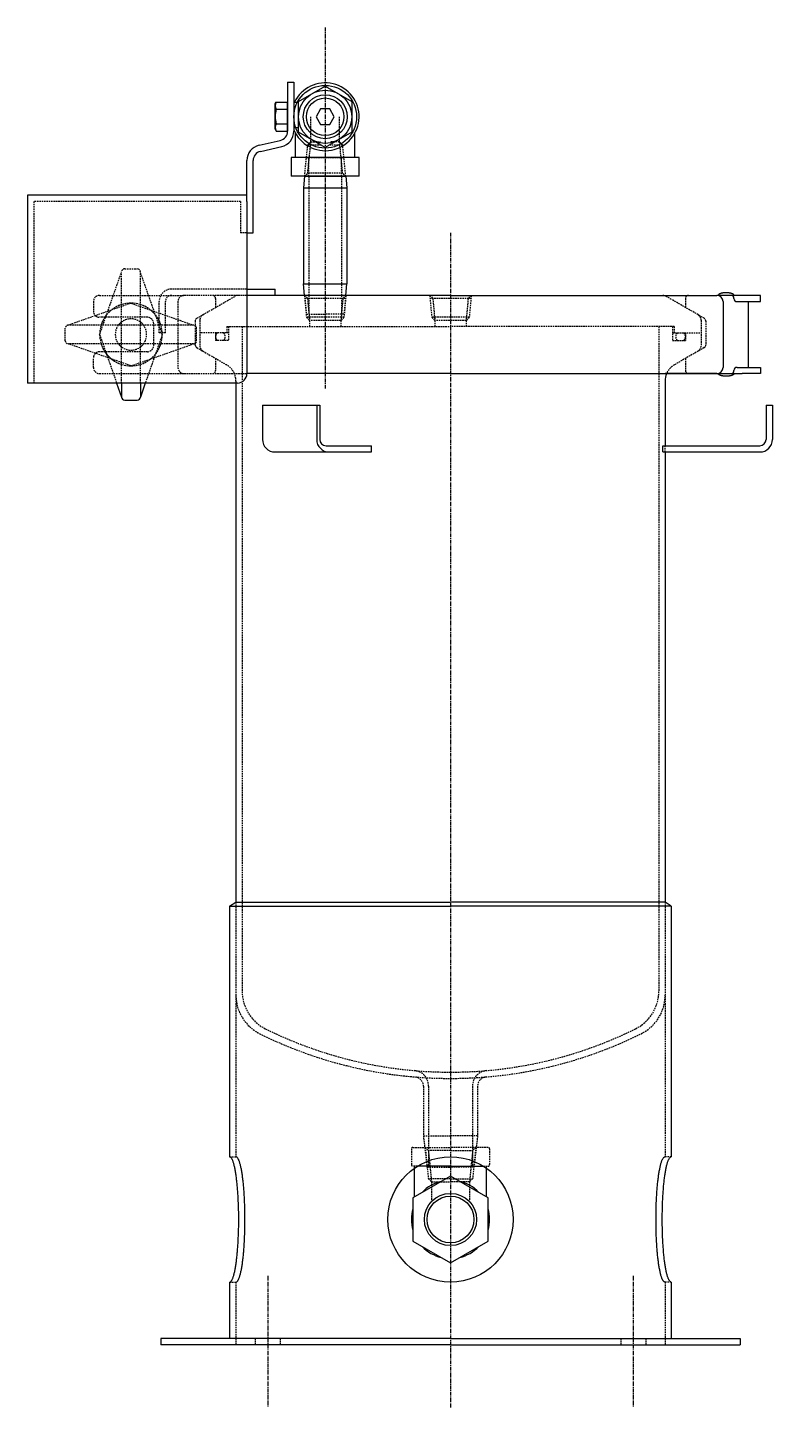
# Model space of a CAD drawing. Extents: x 248 to 869, y 18 to 796.
# Drawn here: x 631.5 to 869.3, y 70.5 to 511 of the extents above; entities that cross this region are included whole.
import ezdxf

# ---------------------------------------------------------------- set-up
doc = ezdxf.new("R2010")
doc.units = 0
doc.linetypes.add('CENTER', pattern=[2, 1.25, -0.25, 0.25, -0.25])
doc.linetypes.add('DASHED', pattern=[0.75, 0.5, -0.25])
doc.layers.get('0').update_dxf_attribs({"linetype": 'CONTINUOUS'})
doc.layers.add('CENTER', color=1, linetype='CENTER')

msp = doc.modelspace()

# ---------------------------------------------------------------- linework, layer by layer
at = {"color": 7, "linetype": 'CONTINUOUS'}
for p, q in [((714.5, 493.52), (714.5, 477.9)), ((714.5, 493.52), (716.5, 493.52)), ((716.5, 493.52), (716.5, 477.9)), ((710.5, 486.6), (710.85, 487.22)), ((710.5, 478.6), (710.5, 486.6)), ((710.85, 487.22), (714.5, 487.22)), ((710.85, 484.91), (714.5, 484.91)), ((714.5, 477.98), (714.5, 487.22)), ((716.5, 487.14), (718, 487.14)), ((710.85, 480.29), (714.5, 480.29)), ((710.5, 478.6), (710.85, 477.98)), ((710.85, 477.98), (714.5, 477.98)), ((716.5, 479.14), (718, 479.14)), ((717, 469.47), (717, 477.32)), ((736, 469.47), (736, 477.35)), ((705.37, 473.41), (712.17, 474.98)), ((705.82, 471.46), (712.62, 473.03)), ((701.5, 455.52), (701.5, 468.54)), ((703.5, 445.52), (703.5, 468.54)), ((737.33, 469.47), (715.68, 469.47)), ((715.68, 469.47), (715.68, 463.52)), ((737.32, 463.52), (737.33, 469.47)), ((737.32, 463.52), (715.68, 463.52)), ((719.94, 463.52), (719.6, 459.82)), ((719.94, 463.52), (733.06, 463.52)), ((733.06, 463.52), (733.4, 459.82)), ((719.6, 459.82), (733.4, 459.82)), ((719.6, 459.82), (719.6, 429.22)), ((733.4, 459.82), (733.4, 429.22)), ((701.5, 457.52), (631.5, 457.52)), ((631.5, 457.52), (631.5, 397.52)), ((701.5, 455.52), (701.5, 400.52)), ((701.5, 445.52), (703.5, 445.52)), ((701.5, 427.52), (710.5, 427.52)), ((710.5, 425.52), (710.5, 427.52)), ((719.94, 425.52), (719.6, 429.22)), ((719.6, 429.22), (733.4, 429.22)), ((733.06, 425.52), (733.4, 429.22)), ((766.5, 425.52), (701.5, 425.52)), ((766.5, 425.52), (851.5, 425.52)), ((834.27, 425.52), (842.5, 425.52)), ((842.5, 425.52), (851.5, 425.52)), ((865.5, 425.52), (851.5, 425.52)), ((853.5, 423.52), (853.5, 402.52)), ((857, 424.52), (857, 424.52)), ((858, 423.52), (861.58, 423.52)), ((861.58, 423.52), (861.58, 402.52)), ((861.58, 423.52), (865.5, 423.52)), ((865.5, 423.52), (865.5, 425.52)), ((857, 401.52), (857, 401.52)), ((858, 402.52), (861.58, 402.52)), ((861.58, 402.52), (865.5, 402.52)), ((865.5, 402.52), (865.5, 400.52)), ((698.5, 397.52), (631.5, 397.52)), ((659.93, 397.52), (661.5, 393.05)), ((661.5, 397.52), (661.5, 393.05)), ((669.07, 397.52), (667.5, 393.05)), ((667.5, 397.52), (667.5, 393.05)), ((698, 398.16), (698, 231.83)), ((766.5, 400.52), (701.5, 400.52)), ((766.5, 400.52), (851.5, 400.52)), ((842.5, 400.52), (835, 400.52)), ((835, 398.16), (835, 377.51)), ((835, 398.16), (835, 377.51)), ((851.5, 400.52), (842.5, 400.52)), ((851.5, 400.52), (859.58, 400.52)), ((865.5, 400.52), (859.58, 400.52)), ((662.5, 392.05), (666.5, 392.05)), ((662.5, 392.05), (666.5, 392.05)), ((706.46, 390.51), (724.78, 390.51)), ((706.46, 390.51), (706.46, 379.51)), ((723.78, 390.51), (723.78, 379.51)), ((724.78, 390.51), (724.78, 379.51)), ((867.27, 390.51), (869.27, 390.51)), ((867.27, 390.51), (867.27, 379.51)), ((869.27, 390.51), (869.27, 379.51)), ((710.46, 375.51), (741.28, 375.51)), ((726.78, 377.51), (741.28, 377.51)), ((741.28, 375.51), (741.28, 377.51)), ((834.27, 375.51), (834.27, 377.51)), ((834.27, 377.51), (865.27, 377.51)), ((834.27, 375.51), (865.27, 375.51)), ((835, 375.51), (835, 231.83)), ((696, 230.54), (698, 231.83)), ((696, 230.54), (696, 150.52)), ((696, 230.54), (766.5, 230.54)), ((698, 231.83), (766.5, 231.83)), ((835, 231.83), (766.5, 231.83)), ((837, 230.54), (766.5, 230.54)), ((837, 230.54), (835, 231.83)), ((837, 230.54), (837, 150.52)), ((755, 137.73), (755, 146.88)), ((766.5, 147.52), (755.97, 147.52)), ((766.5, 147.52), (777.04, 147.52)), ((778, 137.73), (778, 146.88)), ((766.5, 144.37), (754.5, 137.44)), ((778.5, 137.44), (766.5, 144.37)), ((754.5, 137.44), (754.5, 123.59)), ((778.5, 123.59), (778.5, 137.44)), ((754.5, 123.59), (766.5, 116.66)), ((766.5, 116.66), (778.5, 123.59)), ((696, 110.52), (696, 92.52)), ((837, 110.52), (837, 92.52)), ((766.5, 92.52), (674, 92.52)), ((674, 92.52), (674, 90.52)), ((766.5, 92.52), (859, 92.52)), ((859, 92.52), (859, 90.52)), ((766.5, 90.52), (674, 90.52)), ((766.5, 90.52), (859, 90.52))]:
    msp.add_line(p, q, dxfattribs=at)
at = {"color": 3, "linetype": 'DASHED'}
for p, q in [((721.94, 474.52), (721.95, 482.52)), ((731.09, 474.51), (731.1, 482.52)), ((719.92, 463.53), (720.94, 473.52)), ((720.92, 464.52), (721.94, 474.52)), ((720.94, 473.52), (721.94, 474.52)), ((720.94, 473.52), (724.95, 473.52)), ((721.94, 474.52), (724.95, 474.52)), ((731.09, 474.51), (728.07, 474.51)), ((732.08, 473.51), (728.07, 473.51)), ((732.07, 464.51), (731.09, 474.51)), ((732.08, 473.51), (731.09, 474.51)), ((733.07, 463.51), (732.08, 473.51)), ((719.94, 463.52), (720.5, 469.52)), ((720.5, 469.52), (732.5, 469.52)), ((721.25, 463.52), (721.25, 469.52)), ((731.75, 463.52), (731.75, 469.52)), ((733.06, 463.52), (732.5, 469.52)), ((719.92, 463.53), (720.92, 464.52)), ((732.07, 464.51), (720.92, 464.52)), ((721.25, 463.52), (721.25, 425.52)), ((731.75, 463.52), (731.75, 425.52)), ((733.07, 463.51), (732.07, 464.51)), ((699.5, 455.52), (633.5, 455.52)), ((633.5, 455.52), (633.5, 397.52)), ((699.5, 455.52), (699.5, 445.52)), ((701.5, 445.52), (699.5, 445.52)), ((654.5, 413.02), (661.5, 432.98)), ((654.5, 413.02), (661.5, 432.98)), ((661.5, 397.52), (661.5, 432.98)), ((662.5, 433.98), (666.5, 433.98)), ((662.5, 433.98), (666.5, 433.98)), ((667.5, 397.52), (667.5, 432.98)), ((674.5, 413.02), (667.5, 432.98)), ((674.5, 413.02), (667.5, 432.98)), ((701.5, 427.52), (677.5, 427.52)), ((664.5, 423.02), (644.53, 416.02)), ((664.5, 423.02), (644.53, 416.02)), ((652.5, 423.52), (652.5, 420.52)), ((654.5, 425.52), (681.5, 425.52)), ((664.5, 423.02), (684.47, 416.02)), ((664.5, 423.02), (684.47, 416.02)), ((673.5, 413.52), (673.5, 423.52)), ((675.5, 413.52), (675.5, 423.52)), ((679.5, 423.52), (679.5, 402.52)), ((701.5, 425.52), (681.5, 425.52)), ((685.5, 418.19), (697.73, 425.25)), ((691.5, 424.52), (691.5, 421.65)), ((719.87, 425.52), (720.87, 424.52)), ((719.87, 425.52), (720.5, 418.52)), ((719.94, 425.52), (720.5, 419.52)), ((733.04, 424.52), (719.96, 424.52)), ((720.87, 424.52), (721.5, 417.52)), ((721.25, 425.52), (721.25, 419.52)), ((732.13, 424.52), (731.5, 417.52)), ((731.75, 425.52), (731.75, 419.52)), ((733.13, 425.52), (732.13, 424.52)), ((733.06, 425.52), (732.5, 419.52)), ((733.13, 425.52), (732.5, 418.52)), ((759.87, 425.52), (760.5, 418.52)), ((759.87, 425.52), (760.87, 424.52)), ((773.04, 424.52), (759.96, 424.52)), ((760.87, 424.52), (761.5, 417.52)), ((772.13, 424.52), (771.5, 417.52)), ((773.13, 425.52), (772.13, 424.52)), ((773.13, 425.52), (772.5, 418.52)), ((847.5, 418.19), (835.27, 425.25)), ((841.5, 424.52), (841.5, 421.65)), ((669.75, 418.52), (654.5, 418.52)), ((720.5, 419.52), (726.5, 419.52)), ((732.5, 418.52), (720.5, 418.52)), ((720.5, 418.52), (721.5, 417.52)), ((732.5, 419.52), (726.5, 419.52)), ((732.5, 418.52), (731.5, 417.52)), ((760.5, 418.52), (761.5, 417.52)), ((772.5, 418.52), (760.5, 418.52)), ((772.5, 418.52), (771.5, 417.52)), ((643.53, 411.02), (643.53, 415.02)), ((643.53, 411.02), (643.53, 415.02)), ((684.47, 416.02), (644.53, 416.02)), ((684.47, 416.02), (644.53, 416.02)), ((671.75, 409.52), (671.75, 416.52)), ((685, 417.32), (685, 409.71)), ((685.47, 411.02), (685.47, 415.02)), ((685.47, 411.02), (685.47, 415.02)), ((686.5, 417.61), (686.5, 409.42)), ((695.1, 415.52), (695.1, 413.52)), ((695.1, 415.52), (766.5, 415.52)), ((695.6, 415.52), (695.6, 411.12)), ((700, 415.52), (700, 203.32)), ((731.5, 417.52), (721.5, 417.52)), ((721.5, 417.52), (721.5, 415.52)), ((731.5, 417.52), (731.5, 415.52)), ((761.5, 417.52), (761.5, 415.52)), ((771.5, 417.52), (761.5, 417.52)), ((837.9, 415.52), (766.5, 415.52)), ((771.5, 417.52), (771.5, 415.52)), ((833, 415.52), (833, 203.32)), ((837.4, 415.52), (837.4, 411.12)), ((837.9, 415.52), (837.9, 413.52)), ((846.5, 417.61), (846.5, 409.42)), ((848, 417.32), (848, 409.71)), ((684.47, 410.02), (644.53, 410.02)), ((684.47, 410.02), (644.53, 410.02)), ((664.5, 403.02), (644.53, 410.02)), ((664.5, 403.02), (644.53, 410.02)), ((654.5, 413.02), (659.93, 397.52)), ((664.5, 403.02), (684.47, 410.02)), ((664.5, 403.02), (684.47, 410.02)), ((674.5, 413.02), (669.07, 397.52)), ((675.5, 413.52), (673.5, 413.52)), ((695.6, 413.52), (686.5, 413.52)), ((691.5, 413.52), (691.5, 411.12)), ((695.6, 411.12), (691.5, 411.12)), ((837.4, 413.52), (846.5, 413.52)), ((837.4, 411.12), (841.5, 411.12)), ((841.5, 413.52), (841.5, 411.12)), ((652.5, 402.52), (652.5, 405.52)), ((669.75, 407.52), (654.5, 407.52)), ((685.5, 408.84), (695, 403.36)), ((691.5, 405.38), (691.5, 401.52)), ((847.5, 408.84), (838, 403.36)), ((841.5, 405.38), (841.5, 401.52)), ((654.5, 400.52), (681.5, 400.52)), ((681.5, 400.52), (701.5, 400.52)), ((835, 375.51), (835, 377.51)), ((698, 231.83), (698, 150.52)), ((835, 231.83), (835, 150.52)), ((757.85, 173.03), (757.85, 157.17)), ((759.5, 173.07), (759.5, 153.52)), ((773.5, 173.07), (773.5, 153.52)), ((775.15, 173.03), (775.15, 157.17)), ((757.85, 157.17), (766.5, 157.17)), ((757.85, 157.17), (758.27, 153.52)), ((775.15, 157.17), (766.5, 157.17)), ((775.15, 157.17), (774.73, 153.52)), ((696, 150.52), (698, 150.52)), ((754, 153.02), (754, 148.02)), ((754.5, 153.52), (766.5, 153.52)), ((758.27, 153.52), (759, 147.17)), ((758.43, 153.52), (759.43, 143.52)), ((758.43, 153.52), (759.43, 152.52)), ((766.5, 152.52), (759.43, 152.52)), ((759.43, 152.52), (760.43, 142.52)), ((759.5, 153.52), (759.5, 147.17)), ((778.5, 153.52), (766.5, 153.52)), ((766.5, 152.52), (773.57, 152.52)), ((773.57, 152.52), (772.57, 142.52)), ((773.5, 153.52), (773.5, 147.17)), ((774.57, 153.52), (773.57, 152.52)), ((774.57, 153.52), (773.57, 143.52)), ((774.73, 153.52), (774, 147.17)), ((779, 153.02), (779, 148.02)), ((837, 150.52), (835, 150.52)), ((755.97, 147.52), (754.5, 147.52)), ((755, 146.88), (755, 147.52)), ((759, 147.17), (766.5, 147.17)), ((774, 147.17), (766.5, 147.17)), ((777.04, 147.52), (778.5, 147.52)), ((778, 146.88), (778, 147.52)), ((766.5, 143.52), (759.43, 143.52)), ((759.43, 143.52), (760.43, 142.52)), ((760.43, 142.52), (766.5, 142.52)), ((760.43, 142.52), (760.43, 136.52)), ((766.5, 143.52), (773.57, 143.52)), ((772.57, 142.52), (766.5, 142.52)), ((773.57, 143.52), (772.57, 142.52)), ((772.57, 142.52), (772.57, 136.52)), ((696, 110.52), (698, 110.52)), ((698, 110.52), (698, 90.52)), ((837, 110.52), (835, 110.52)), ((835, 110.52), (835, 90.52)), ((704.16, 92.52), (704.16, 90.52)), ((712.16, 92.52), (712.16, 90.52)), ((820.84, 92.52), (820.84, 90.52)), ((828.84, 92.52), (828.84, 90.52))]:
    msp.add_line(p, q, dxfattribs=at)
at = {"color": 7, "linetype": 'CONTINUOUS'}
for points in [[(735, 477.61), (726.5, 472.7), (718, 477.61), (718, 487.42), (726.5, 492.33), (735, 487.42)], [(727.94, 480.02), (729.38, 482.52), (727.94, 485.02), (725.05, 485.02), (723.61, 482.52), (725.05, 480.02)]]:
    msp.add_lwpolyline(points, close=True, dxfattribs=at)
for points in [[(857, 425.52, 0), (857, 425.54, 0), (857, 425.56, 0), (856.99, 425.58, 0), (856.99, 425.6, 0), (856.98, 425.62, 0), (856.97, 425.64, 0), (856.96, 425.66, 0), (856.95, 425.68, 0), (856.94, 425.7, 0), (856.93, 425.72, 0), (856.91, 425.74, 0), (856.89, 425.75, 0), (856.88, 425.77, 0), (856.86, 425.79, 0), (856.83, 425.81, 0), (856.81, 425.83, 0), (856.79, 425.85, 0), (856.76, 425.87, 0), (856.73, 425.89, 0), (856.71, 425.9, 0), (856.68, 425.92, 0), (856.64, 425.94, 0), (856.61, 425.96, 0), (856.58, 425.97, 0), (856.54, 425.99, 0), (856.51, 426.01, 0), (856.47, 426.02, 0), (856.43, 426.04, 0), (856.39, 426.05, 0), (856.35, 426.07, 0), (856.31, 426.08, 0), (856.27, 426.1, 0), (856.23, 426.11, 0), (856.18, 426.13, 0), (856.13, 426.14, 0), (856.09, 426.15, 0), (856.04, 426.17, 0), (855.99, 426.18, 0), (855.94, 426.19, 0), (855.89, 426.2, 0), (855.84, 426.21, 0), (855.79, 426.22, 0), (855.73, 426.23, 0), (855.68, 426.24, 0), (855.62, 426.25, 0), (855.57, 426.26, 0), (855.51, 426.27, 0), (855.46, 426.28, 0), (855.4, 426.28, 0), (855.34, 426.29, 0), (855.28, 426.3, 0), (855.23, 426.3, 0), (855.17, 426.31, 0), (855.11, 426.31, 0), (855.05, 426.32, 0), (854.99, 426.32, 0), (854.93, 426.33, 0), (854.87, 426.33, 0), (854.81, 426.33, 0), (854.75, 426.33, 0), (854.68, 426.34, 0), (854.62, 426.34, 0), (854.56, 426.34, 0), (854.5, 426.34, 0), (854.44, 426.34, 0), (854.38, 426.34, 0), (854.32, 426.34, 0), (854.26, 426.33, 0), (854.2, 426.33, 0), (854.13, 426.33, 0), (854.07, 426.33, 0), (854.01, 426.32, 0), (853.95, 426.32, 0), (853.89, 426.31, 0), (853.83, 426.31, 0), (853.77, 426.3, 0), (853.72, 426.3, 0), (853.66, 426.29, 0), (853.6, 426.28, 0), (853.54, 426.28, 0), (853.49, 426.27, 0), (853.43, 426.26, 0), (853.38, 426.25, 0), (853.32, 426.24, 0), (853.27, 426.23, 0), (853.22, 426.22, 0), (853.16, 426.21, 0), (853.11, 426.2, 0), (853.06, 426.19, 0), (853.01, 426.18, 0), (852.96, 426.17, 0), (852.91, 426.15, 0), (852.87, 426.14, 0), (852.82, 426.13, 0), (852.78, 426.11, 0), (852.73, 426.1, 0), (852.69, 426.08, 0), (852.65, 426.07, 0), (852.61, 426.05, 0), (852.57, 426.04, 0), (852.53, 426.02, 0), (852.49, 426.01, 0), (852.46, 425.99, 0), (852.42, 425.97, 0), (852.39, 425.96, 0), (852.36, 425.94, 0), (852.33, 425.92, 0), (852.3, 425.9, 0), (852.27, 425.89, 0), (852.24, 425.87, 0), (852.22, 425.85, 0), (852.19, 425.83, 0), (852.17, 425.81, 0), (852.15, 425.79, 0), (852.13, 425.77, 0), (852.11, 425.75, 0), (852.09, 425.74, 0), (852.08, 425.72, 0), (852.06, 425.7, 0), (852.05, 425.68, 0), (852.04, 425.66, 0), (852.03, 425.64, 0), (852.02, 425.62, 0), (852.01, 425.6, 0), (852.01, 425.58, 0), (852, 425.56, 0), (852, 425.54, 0), (852, 425.52, 0)], [(857, 400.52, 0), (857, 400.5, 0), (857, 400.48, 0), (856.99, 400.46, 0), (856.99, 400.44, 0), (856.98, 400.42, 0), (856.97, 400.4, 0), (856.96, 400.38, 0), (856.95, 400.36, 0), (856.94, 400.34, 0), (856.93, 400.32, 0), (856.91, 400.3, 0), (856.89, 400.28, 0), (856.88, 400.26, 0), (856.86, 400.24, 0), (856.83, 400.22, 0), (856.81, 400.2, 0), (856.79, 400.18, 0), (856.76, 400.17, 0), (856.73, 400.15, 0), (856.71, 400.13, 0), (856.68, 400.11, 0), (856.64, 400.09, 0), (856.61, 400.08, 0), (856.58, 400.06, 0), (856.54, 400.04, 0), (856.51, 400.03, 0), (856.47, 400.01, 0), (856.43, 400, 0), (856.39, 399.98, 0), (856.35, 399.96, 0), (856.31, 399.95, 0), (856.27, 399.94, 0), (856.23, 399.92, 0), (856.18, 399.91, 0), (856.13, 399.89, 0), (856.09, 399.88, 0), (856.04, 399.87, 0), (855.99, 399.86, 0), (855.94, 399.84, 0), (855.89, 399.83, 0), (855.84, 399.82, 0), (855.79, 399.81, 0), (855.73, 399.8, 0), (855.68, 399.79, 0), (855.62, 399.78, 0), (855.57, 399.77, 0), (855.51, 399.76, 0), (855.46, 399.76, 0), (855.4, 399.75, 0), (855.34, 399.74, 0), (855.28, 399.74, 0), (855.23, 399.73, 0), (855.17, 399.72, 0), (855.11, 399.72, 0), (855.05, 399.71, 0), (854.99, 399.71, 0), (854.93, 399.71, 0), (854.87, 399.7, 0), (854.81, 399.7, 0), (854.75, 399.7, 0), (854.68, 399.7, 0), (854.62, 399.69, 0), (854.56, 399.69, 0), (854.5, 399.69, 0), (854.44, 399.69, 0), (854.38, 399.69, 0), (854.32, 399.7, 0), (854.26, 399.7, 0), (854.2, 399.7, 0), (854.13, 399.7, 0), (854.07, 399.71, 0), (854.01, 399.71, 0), (853.95, 399.71, 0), (853.89, 399.72, 0), (853.83, 399.72, 0), (853.77, 399.73, 0), (853.72, 399.74, 0), (853.66, 399.74, 0), (853.6, 399.75, 0), (853.54, 399.76, 0), (853.49, 399.76, 0), (853.43, 399.77, 0), (853.38, 399.78, 0), (853.32, 399.79, 0), (853.27, 399.8, 0), (853.22, 399.81, 0), (853.16, 399.82, 0), (853.11, 399.83, 0), (853.06, 399.84, 0), (853.01, 399.86, 0), (852.96, 399.87, 0), (852.91, 399.88, 0), (852.87, 399.89, 0), (852.82, 399.91, 0), (852.78, 399.92, 0), (852.73, 399.94, 0), (852.69, 399.95, 0), (852.65, 399.96, 0), (852.61, 399.98, 0), (852.57, 400, 0), (852.53, 400.01, 0), (852.49, 400.03, 0), (852.46, 400.04, 0), (852.42, 400.06, 0), (852.39, 400.08, 0), (852.36, 400.09, 0), (852.33, 400.11, 0), (852.3, 400.13, 0), (852.27, 400.15, 0), (852.24, 400.17, 0), (852.22, 400.18, 0), (852.19, 400.2, 0), (852.17, 400.22, 0), (852.15, 400.24, 0), (852.13, 400.26, 0), (852.11, 400.28, 0), (852.09, 400.3, 0), (852.08, 400.32, 0), (852.06, 400.34, 0), (852.05, 400.36, 0), (852.04, 400.38, 0), (852.03, 400.4, 0), (852.02, 400.42, 0), (852.01, 400.44, 0), (852.01, 400.46, 0), (852, 400.48, 0), (852, 400.5, 0), (852, 400.52, 0)], [(696, 110.52, 0), (696.07, 110.52, 0), (696.14, 110.54, 0), (696.21, 110.57, 0), (696.28, 110.61, 0), (696.36, 110.67, 0), (696.43, 110.73, 0), (696.5, 110.81, 0), (696.57, 110.9, 0), (696.63, 111, 0), (696.71, 111.12, 0), (696.77, 111.24, 0), (696.84, 111.38, 0), (696.91, 111.53, 0), (696.98, 111.69, 0), (697.04, 111.86, 0), (697.11, 112.04, 0), (697.17, 112.23, 0), (697.24, 112.44, 0), (697.3, 112.65, 0), (697.37, 112.88, 0), (697.43, 113.11, 0), (697.49, 113.36, 0), (697.55, 113.62, 0), (697.61, 113.89, 0), (697.67, 114.17, 0), (697.73, 114.45, 0), (697.78, 114.75, 0), (697.84, 115.06, 0), (697.89, 115.37, 0), (697.95, 115.7, 0), (698, 116.03, 0), (698.05, 116.37, 0), (698.1, 116.73, 0), (698.15, 117.08, 0), (698.19, 117.45, 0), (698.24, 117.83, 0), (698.28, 118.21, 0), (698.33, 118.6, 0), (698.37, 119, 0), (698.41, 119.41, 0), (698.45, 119.82, 0), (698.49, 120.23, 0), (698.52, 120.66, 0), (698.55, 121.09, 0), (698.59, 121.52, 0), (698.62, 121.97, 0), (698.65, 122.41, 0), (698.68, 122.86, 0), (698.7, 123.32, 0), (698.73, 123.78, 0), (698.75, 124.24, 0), (698.77, 124.71, 0), (698.79, 125.18, 0), (698.81, 125.66, 0), (698.83, 126.13, 0), (698.84, 126.61, 0), (698.86, 127.1, 0), (698.87, 127.58, 0), (698.88, 128.07, 0), (698.88, 128.56, 0), (698.89, 129.04, 0), (698.89, 129.53, 0), (698.9, 130.03, 0), (698.9, 130.52, 0), (698.9, 131.01, 0), (698.89, 131.5, 0), (698.89, 131.99, 0), (698.88, 132.48, 0), (698.88, 132.97, 0), (698.87, 133.45, 0), (698.86, 133.94, 0), (698.84, 134.42, 0), (698.83, 134.9, 0), (698.81, 135.38, 0), (698.79, 135.85, 0), (698.77, 136.32, 0), (698.75, 136.79, 0), (698.73, 137.25, 0), (698.7, 137.71, 0), (698.68, 138.17, 0), (698.65, 138.62, 0), (698.62, 139.07, 0), (698.59, 139.51, 0), (698.55, 139.94, 0), (698.52, 140.37, 0), (698.49, 140.8, 0), (698.45, 141.22, 0), (698.41, 141.63, 0), (698.37, 142.03, 0), (698.33, 142.43, 0), (698.28, 142.82, 0), (698.24, 143.2, 0), (698.19, 143.58, 0), (698.15, 143.95, 0), (698.1, 144.31, 0), (698.05, 144.66, 0), (698, 145, 0), (697.95, 145.34, 0), (697.89, 145.66, 0), (697.84, 145.98, 0), (697.78, 146.28, 0), (697.73, 146.58, 0), (697.67, 146.87, 0), (697.61, 147.15, 0), (697.55, 147.41, 0), (697.49, 147.67, 0), (697.43, 147.92, 0), (697.37, 148.16, 0), (697.3, 148.38, 0), (697.24, 148.6, 0), (697.17, 148.8, 0), (697.11, 148.99, 0), (697.04, 149.18, 0), (696.98, 149.35, 0), (696.91, 149.51, 0), (696.84, 149.66, 0), (696.77, 149.79, 0), (696.71, 149.92, 0), (696.63, 150.03, 0), (696.57, 150.13, 0), (696.5, 150.22, 0), (696.43, 150.3, 0), (696.36, 150.37, 0), (696.28, 150.42, 0), (696.21, 150.46, 0), (696.14, 150.49, 0), (696.07, 150.51, 0), (696, 150.52, 0)], [(837, 110.52, 0), (836.93, 110.52, 0), (836.86, 110.54, 0), (836.79, 110.57, 0), (836.72, 110.61, 0), (836.65, 110.67, 0), (836.58, 110.73, 0), (836.51, 110.81, 0), (836.44, 110.9, 0), (836.37, 111, 0), (836.3, 111.12, 0), (836.23, 111.24, 0), (836.16, 111.38, 0), (836.09, 111.53, 0), (836.02, 111.69, 0), (835.96, 111.86, 0), (835.89, 112.04, 0), (835.83, 112.23, 0), (835.76, 112.44, 0), (835.7, 112.65, 0), (835.64, 112.88, 0), (835.57, 113.11, 0), (835.51, 113.36, 0), (835.45, 113.62, 0), (835.39, 113.89, 0), (835.33, 114.17, 0), (835.28, 114.45, 0), (835.22, 114.75, 0), (835.16, 115.06, 0), (835.11, 115.37, 0), (835.06, 115.7, 0), (835, 116.03, 0), (834.95, 116.37, 0), (834.9, 116.73, 0), (834.86, 117.08, 0), (834.81, 117.45, 0), (834.76, 117.83, 0), (834.72, 118.21, 0), (834.67, 118.6, 0), (834.63, 119, 0), (834.59, 119.41, 0), (834.55, 119.82, 0), (834.52, 120.23, 0), (834.48, 120.66, 0), (834.45, 121.09, 0), (834.41, 121.52, 0), (834.38, 121.97, 0), (834.35, 122.41, 0), (834.33, 122.86, 0), (834.3, 123.32, 0), (834.27, 123.78, 0), (834.25, 124.24, 0), (834.23, 124.71, 0), (834.21, 125.18, 0), (834.19, 125.66, 0), (834.17, 126.13, 0), (834.16, 126.61, 0), (834.15, 127.1, 0), (834.14, 127.58, 0), (834.13, 128.07, 0), (834.12, 128.56, 0), (834.11, 129.04, 0), (834.11, 129.53, 0), (834.11, 130.03, 0), (834.11, 130.52, 0), (834.11, 131.01, 0), (834.11, 131.5, 0), (834.11, 131.99, 0), (834.12, 132.48, 0), (834.13, 132.97, 0), (834.14, 133.45, 0), (834.15, 133.94, 0), (834.16, 134.42, 0), (834.17, 134.9, 0), (834.19, 135.38, 0), (834.21, 135.85, 0), (834.23, 136.32, 0), (834.25, 136.79, 0), (834.27, 137.25, 0), (834.3, 137.71, 0), (834.33, 138.17, 0), (834.35, 138.62, 0), (834.38, 139.07, 0), (834.41, 139.51, 0), (834.45, 139.94, 0), (834.48, 140.37, 0), (834.52, 140.8, 0), (834.55, 141.22, 0), (834.59, 141.63, 0), (834.63, 142.03, 0), (834.67, 142.43, 0), (834.72, 142.82, 0), (834.76, 143.2, 0), (834.81, 143.58, 0), (834.86, 143.95, 0), (834.9, 144.31, 0), (834.95, 144.66, 0), (835, 145, 0), (835.06, 145.34, 0), (835.11, 145.66, 0), (835.16, 145.98, 0), (835.22, 146.28, 0), (835.28, 146.58, 0), (835.33, 146.87, 0), (835.39, 147.15, 0), (835.45, 147.41, 0), (835.51, 147.67, 0), (835.57, 147.92, 0), (835.64, 148.16, 0), (835.7, 148.38, 0), (835.76, 148.6, 0), (835.83, 148.8, 0), (835.89, 148.99, 0), (835.96, 149.18, 0), (836.02, 149.35, 0), (836.09, 149.51, 0), (836.16, 149.66, 0), (836.23, 149.79, 0), (836.3, 149.92, 0), (836.37, 150.03, 0), (836.44, 150.13, 0), (836.51, 150.22, 0), (836.58, 150.3, 0), (836.65, 150.37, 0), (836.72, 150.42, 0), (836.79, 150.46, 0), (836.86, 150.49, 0), (836.93, 150.51, 0), (837, 150.52, 0)]]:
    msp.add_polyline3d(points, dxfattribs=at)
at = {"color": 3, "linetype": 'DASHED'}
for points in [[(698, 110.52, 0), (698.07, 110.52, 0), (698.14, 110.54, 0), (698.21, 110.57, 0), (698.28, 110.61, 0), (698.36, 110.67, 0), (698.43, 110.73, 0), (698.5, 110.81, 0), (698.57, 110.9, 0), (698.63, 111, 0), (698.71, 111.12, 0), (698.77, 111.24, 0), (698.84, 111.38, 0), (698.91, 111.53, 0), (698.98, 111.69, 0), (699.04, 111.86, 0), (699.11, 112.04, 0), (699.17, 112.23, 0), (699.24, 112.44, 0), (699.3, 112.65, 0), (699.37, 112.88, 0), (699.43, 113.11, 0), (699.49, 113.36, 0), (699.55, 113.62, 0), (699.61, 113.89, 0), (699.67, 114.17, 0), (699.73, 114.45, 0), (699.78, 114.75, 0), (699.84, 115.06, 0), (699.89, 115.37, 0), (699.95, 115.7, 0), (700, 116.03, 0), (700.05, 116.37, 0), (700.1, 116.73, 0), (700.15, 117.08, 0), (700.19, 117.45, 0), (700.24, 117.83, 0), (700.28, 118.21, 0), (700.33, 118.6, 0), (700.37, 119, 0), (700.41, 119.41, 0), (700.45, 119.82, 0), (700.49, 120.23, 0), (700.52, 120.66, 0), (700.55, 121.09, 0), (700.59, 121.52, 0), (700.62, 121.97, 0), (700.65, 122.41, 0), (700.68, 122.86, 0), (700.7, 123.32, 0), (700.73, 123.78, 0), (700.75, 124.24, 0), (700.77, 124.71, 0), (700.79, 125.18, 0), (700.81, 125.66, 0), (700.83, 126.13, 0), (700.84, 126.61, 0), (700.86, 127.1, 0), (700.87, 127.58, 0), (700.88, 128.07, 0), (700.88, 128.56, 0), (700.89, 129.04, 0), (700.89, 129.53, 0), (700.9, 130.03, 0), (700.9, 130.52, 0), (700.9, 131.01, 0), (700.89, 131.5, 0), (700.89, 131.99, 0), (700.88, 132.48, 0), (700.88, 132.97, 0), (700.87, 133.45, 0), (700.86, 133.94, 0), (700.84, 134.42, 0), (700.83, 134.9, 0), (700.81, 135.38, 0), (700.79, 135.85, 0), (700.77, 136.32, 0), (700.75, 136.79, 0), (700.73, 137.25, 0), (700.7, 137.71, 0), (700.68, 138.17, 0), (700.65, 138.62, 0), (700.62, 139.07, 0), (700.59, 139.51, 0), (700.55, 139.94, 0), (700.52, 140.37, 0), (700.49, 140.8, 0), (700.45, 141.22, 0), (700.41, 141.63, 0), (700.37, 142.03, 0), (700.33, 142.43, 0), (700.28, 142.82, 0), (700.24, 143.2, 0), (700.19, 143.58, 0), (700.15, 143.95, 0), (700.1, 144.31, 0), (700.05, 144.66, 0), (700, 145, 0), (699.95, 145.34, 0), (699.89, 145.66, 0), (699.84, 145.98, 0), (699.78, 146.28, 0), (699.73, 146.58, 0), (699.67, 146.87, 0), (699.61, 147.15, 0), (699.55, 147.41, 0), (699.49, 147.67, 0), (699.43, 147.92, 0), (699.37, 148.16, 0), (699.3, 148.38, 0), (699.24, 148.6, 0), (699.17, 148.8, 0), (699.11, 148.99, 0), (699.04, 149.18, 0), (698.98, 149.35, 0), (698.91, 149.51, 0), (698.84, 149.66, 0), (698.77, 149.79, 0), (698.71, 149.92, 0), (698.63, 150.03, 0), (698.57, 150.13, 0), (698.5, 150.22, 0), (698.43, 150.3, 0), (698.36, 150.37, 0), (698.28, 150.42, 0), (698.21, 150.46, 0), (698.14, 150.49, 0), (698.07, 150.51, 0), (698, 150.52, 0)], [(835, 110.52, 0), (834.93, 110.52, 0), (834.86, 110.54, 0), (834.79, 110.57, 0), (834.72, 110.61, 0), (834.65, 110.67, 0), (834.58, 110.73, 0), (834.51, 110.81, 0), (834.44, 110.9, 0), (834.37, 111, 0), (834.3, 111.12, 0), (834.23, 111.24, 0), (834.16, 111.38, 0), (834.09, 111.53, 0), (834.02, 111.69, 0), (833.96, 111.86, 0), (833.89, 112.04, 0), (833.83, 112.23, 0), (833.76, 112.44, 0), (833.7, 112.65, 0), (833.64, 112.88, 0), (833.57, 113.11, 0), (833.51, 113.36, 0), (833.45, 113.62, 0), (833.39, 113.89, 0), (833.33, 114.17, 0), (833.28, 114.45, 0), (833.22, 114.75, 0), (833.16, 115.06, 0), (833.11, 115.37, 0), (833.06, 115.7, 0), (833, 116.03, 0), (832.95, 116.37, 0), (832.9, 116.73, 0), (832.86, 117.08, 0), (832.81, 117.45, 0), (832.76, 117.83, 0), (832.72, 118.21, 0), (832.67, 118.6, 0), (832.63, 119, 0), (832.59, 119.41, 0), (832.55, 119.82, 0), (832.52, 120.23, 0), (832.48, 120.66, 0), (832.45, 121.09, 0), (832.41, 121.52, 0), (832.38, 121.97, 0), (832.35, 122.41, 0), (832.33, 122.86, 0), (832.3, 123.32, 0), (832.27, 123.78, 0), (832.25, 124.24, 0), (832.23, 124.71, 0), (832.21, 125.18, 0), (832.19, 125.66, 0), (832.17, 126.13, 0), (832.16, 126.61, 0), (832.15, 127.1, 0), (832.14, 127.58, 0), (832.13, 128.07, 0), (832.12, 128.56, 0), (832.11, 129.04, 0), (832.11, 129.53, 0), (832.11, 130.03, 0), (832.11, 130.52, 0), (832.11, 131.01, 0), (832.11, 131.5, 0), (832.11, 131.99, 0), (832.12, 132.48, 0), (832.13, 132.97, 0), (832.14, 133.45, 0), (832.15, 133.94, 0), (832.16, 134.42, 0), (832.17, 134.9, 0), (832.19, 135.38, 0), (832.21, 135.85, 0), (832.23, 136.32, 0), (832.25, 136.79, 0), (832.27, 137.25, 0), (832.3, 137.71, 0), (832.33, 138.17, 0), (832.35, 138.62, 0), (832.38, 139.07, 0), (832.41, 139.51, 0), (832.45, 139.94, 0), (832.48, 140.37, 0), (832.52, 140.8, 0), (832.55, 141.22, 0), (832.59, 141.63, 0), (832.63, 142.03, 0), (832.67, 142.43, 0), (832.72, 142.82, 0), (832.76, 143.2, 0), (832.81, 143.58, 0), (832.86, 143.95, 0), (832.9, 144.31, 0), (832.95, 144.66, 0), (833, 145, 0), (833.06, 145.34, 0), (833.11, 145.66, 0), (833.16, 145.98, 0), (833.22, 146.28, 0), (833.28, 146.58, 0), (833.33, 146.87, 0), (833.39, 147.15, 0), (833.45, 147.41, 0), (833.51, 147.67, 0), (833.57, 147.92, 0), (833.64, 148.16, 0), (833.7, 148.38, 0), (833.76, 148.6, 0), (833.83, 148.8, 0), (833.89, 148.99, 0), (833.96, 149.18, 0), (834.02, 149.35, 0), (834.09, 149.51, 0), (834.16, 149.66, 0), (834.23, 149.79, 0), (834.3, 149.92, 0), (834.37, 150.03, 0), (834.44, 150.13, 0), (834.51, 150.22, 0), (834.58, 150.3, 0), (834.65, 150.37, 0), (834.72, 150.42, 0), (834.79, 150.46, 0), (834.86, 150.49, 0), (834.93, 150.51, 0), (835, 150.52, 0)]]:
    msp.add_polyline3d(points, dxfattribs=at)
at = {"color": 7, "linetype": 'CONTINUOUS'}
for centre, radius in [((726.5, 482.52), 10), ((726.5, 482.52), 8.5), ((726.5, 482.52), 7), ((726.5, 482.52), 6), ((766.5, 130.52), 20), ((766.5, 130.52), 8.33), ((766.5, 130.52), 7.47)]:
    msp.add_circle(centre, radius, dxfattribs=at)
for centre, radius, start, end in [((726.5, 482.52), 10.82, 202.4613, 154.6989), ((712.54, 486.06), 2.04, 145.6158, 214.3842), ((718.14, 482.6), 7.64, 162.412, 197.588), ((712.54, 479.13), 2.04, 145.6158, 214.3842), ((711.5, 477.9), 3, 282.9946, 0), ((711.5, 477.9), 5, 282.9946, 0), ((706.5, 468.54), 5, 102.9946, 180), ((706.5, 468.54), 3, 102.9946, 180), ((851.5, 423.52), 2, 0, 90), ((856, 424.52), 1, 0, 90), ((858, 424.52), 1, 180, 270), ((851.5, 402.52), 2, 270, 0), ((856, 401.52), 1, 270, 0), ((858, 401.52), 1, 90, 180), ((698.5, 400.52), 3, 270, 0), ((841, 398.16), 6, 156.9041, 180), ((662.5, 393.05), 1, 180, 270), ((662.5, 393.05), 1, 180, 270), ((666.5, 393.05), 1, 270, 0), ((666.5, 393.05), 1, 270, 0), ((710.46, 379.51), 4, 180, 270), ((727.78, 379.51), 4, 180, 270), ((726.78, 379.51), 2, 180, 270), ((865.27, 379.51), 2, 270, 0), ((865.27, 379.51), 4, 270, 0), ((766.5, 130.52), 12.5, 103.7398, 136.2602), ((766.5, 130.52), 12.5, 43.7398, 76.2602), ((766.5, 130.52), 12.5, 163.7398, 196.2602), ((766.5, 130.52), 12.5, 343.7398, 16.2602), ((766.5, 130.52), 12.5, 223.7398, 256.2602), ((766.5, 130.52), 12.5, 283.7398, 316.2602)]:
    msp.add_arc(centre, radius, start, end, dxfattribs=at)
at = {"color": 3, "linetype": 'DASHED'}
for centre, radius, start, end in [((662.5, 432.98), 1, 90, 180), ((662.5, 432.98), 1, 90, 180), ((666.5, 432.98), 1, 0, 90), ((666.5, 432.98), 1, 0, 90), ((677.5, 423.52), 4, 90, 180), ((654.5, 423.52), 2, 90, 180), ((664.5, 413.02), 10, 17.4576, 162.5424), ((664.5, 413.02), 10, 17.4576, 162.5424), ((677.5, 423.52), 2, 90, 180), ((681.5, 423.52), 2, 90, 180), ((690.5, 424.52), 1, 0, 90), ((698.73, 423.52), 2, 90, 120), ((834.27, 423.52), 2, 60, 90), ((842.5, 424.52), 1, 90, 180), ((654.5, 420.52), 2, 180, 227.6446), ((654.5, 420.52), 2, 227.6446, 270), ((664.5, 413.02), 10, 107.4576, 252.5424), ((664.5, 413.02), 10, 107.4576, 252.5424), ((664.5, 413.02), 10, 287.4576, 72.5424), ((664.5, 413.02), 10, 287.4576, 72.5424), ((669.75, 416.52), 2, 0, 90), ((688.5, 417.61), 2, 120, 180), ((844.5, 417.61), 2, 0, 60), ((644.53, 415.02), 1, 90, 180), ((644.53, 415.02), 1, 90, 180), ((664.5, 413.02), 5, 126.8699, 233.1301), ((664.5, 413.02), 5, 126.8699, 233.1301), ((664.5, 413.02), 5, 36.8699, 143.1301), ((664.5, 413.02), 5, 36.8699, 143.1301), ((664.5, 413.02), 5, 306.8699, 53.1301), ((684.47, 415.02), 1, 0, 90), ((684.47, 415.02), 1, 0, 90), ((686, 417.32), 1, 120, 180), ((847, 417.32), 1, 0, 60), ((644.53, 411.02), 1, 180, 270), ((644.53, 411.02), 1, 180, 270), ((664.5, 413.02), 10, 197.4576, 342.5424), ((664.5, 413.02), 10, 197.4576, 342.5424), ((664.5, 413.02), 5, 216.8699, 323.1301), ((664.5, 413.02), 5, 216.8699, 323.1301), ((684.47, 411.02), 1, 270, 0), ((684.47, 411.02), 1, 270, 0), ((686, 409.71), 1, 180, 240), ((693.05, 412.32), 1.55, 129.268, 230.732), ((693.05, 412.32), 1.55, 309.268, 50.732), ((839.95, 412.32), 1.55, 129.268, 230.732), ((839.95, 412.32), 1.55, 309.268, 50.732), ((847, 409.71), 1, 300, 0), ((654.5, 405.52), 2, 132.3554, 180), ((654.5, 405.52), 2, 90, 132.3554), ((669.75, 409.52), 2, 270, 0), ((688.5, 409.42), 2, 180, 240), ((844.5, 409.42), 2, 300, 0), ((654.5, 402.52), 2, 180, 270), ((681.5, 402.52), 2, 180, 270), ((690.5, 401.52), 1, 270, 0), ((692, 398.16), 6, 23.0959, 60), ((841, 398.16), 6, 120, 156.9041), ((842.5, 401.52), 1, 180, 270), ((692, 398.16), 6, 0, 23.0959), ((713.3, 203.32), 13.3, 180, 243.6122), ((819.7, 203.32), 13.3, 296.3878, 0), ((711.7, 202.09), 13.7, 180, 243.6122), ((821.3, 202.09), 13.7, 296.3878, 0), ((766.5, 312.54), 137, 243.6122, 270), ((766.5, 310.54), 133, 243.6122, 270), ((766.5, 310.54), 133, 270, 296.3878), ((766.5, 312.54), 137, 270, 296.3878), ((754.5, 173.07), 5, 0, 85.0115), ((778.5, 173.07), 5, 94.9885, 180), ((754.85, 173.03), 3, 0, 85.2267), ((778.15, 173.03), 3, 94.7733, 180), ((754.5, 153.02), 0.5, 90, 180), ((778.5, 153.02), 0.5, 0, 90), ((754.5, 148.02), 0.5, 180, 270), ((778.5, 148.02), 0.5, 270, 0)]:
    msp.add_arc(centre, radius, start, end, dxfattribs=at)
at = {"layer": 'CENTER', "color": 1, "linetype": 'CENTER'}
for p, q in [((726.5, 510.99), (726.5, 395.52)), ((766.5, 445.52), (766.5, 70.52)), ((708.16, 112.52), (708.16, 70.52)), ((824.84, 112.52), (824.84, 70.52))]:
    msp.add_line(p, q, dxfattribs=at)

doc.saveas('drawing.dxf')
